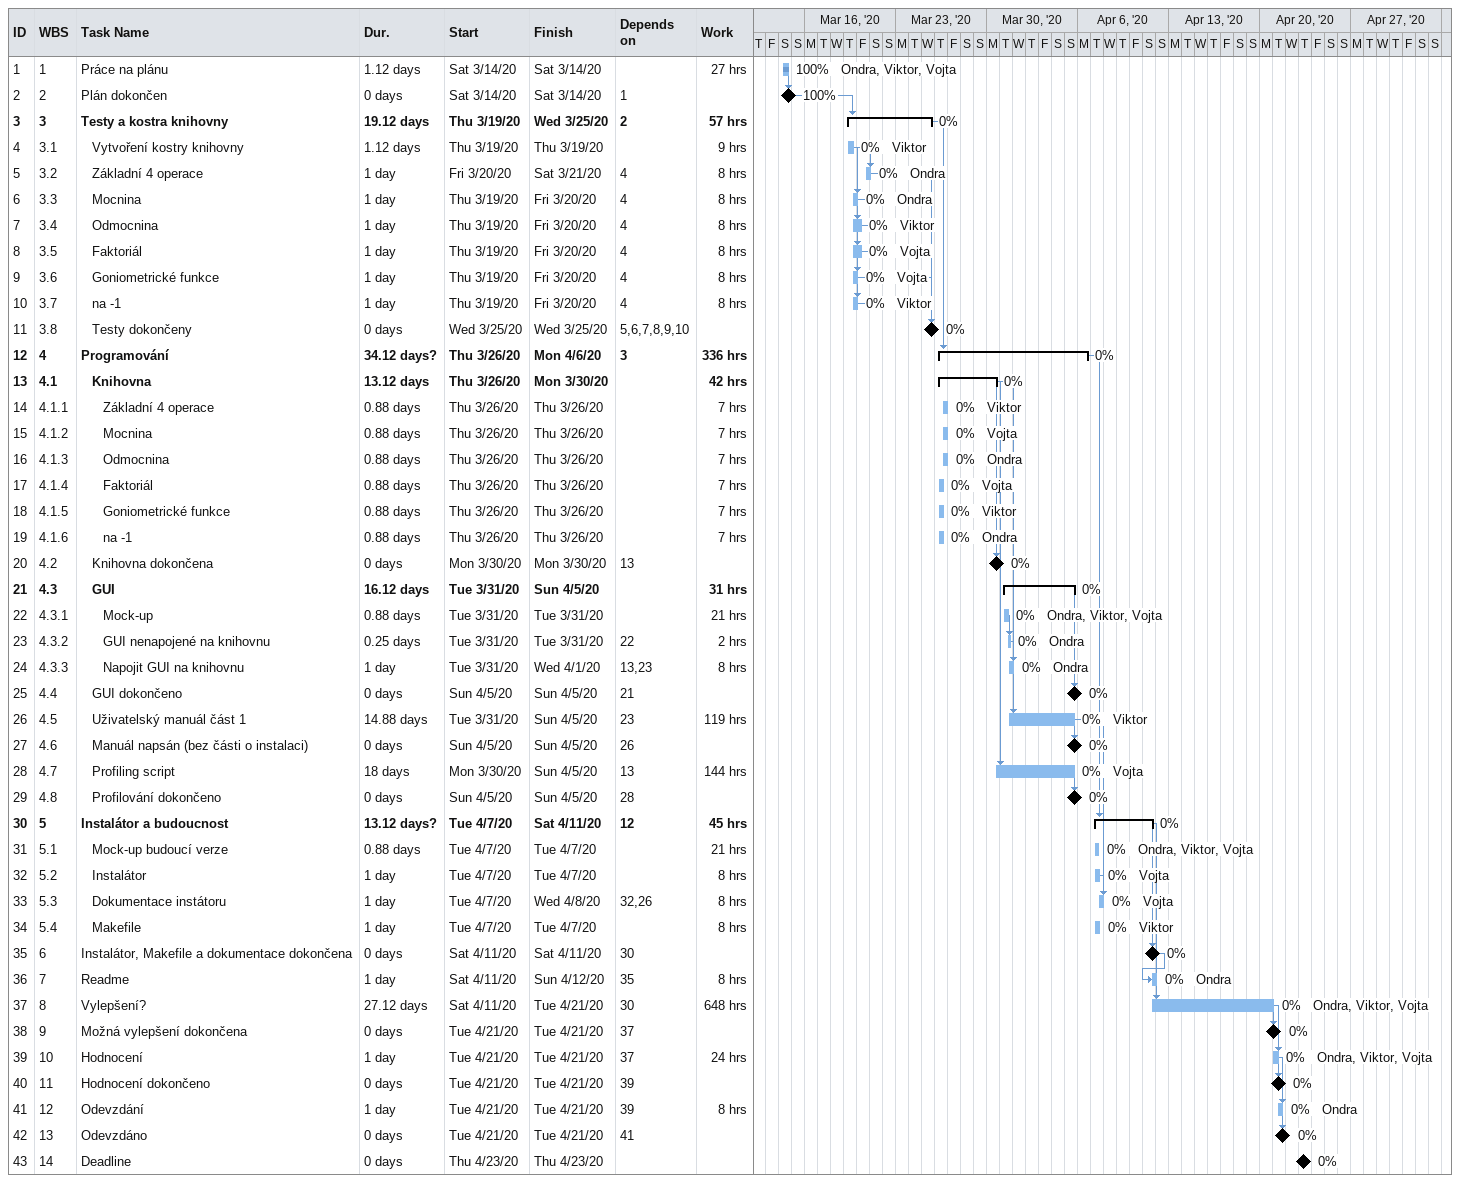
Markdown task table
| ID | WBS | Task | Duration | Start | Finish | Predecessors | Resources | % complete | Work (h) |
|---|---|---|---|---|---|---|---|---|---|
| 1 | 1 | Práce na plánu | 1.12d | 2020-03-14 | 2020-03-14 |  | Ondra, Viktor, Vojta | 100 | 27 |
| 2 | 2 | Plán dokončen | 0d | 2020-03-14 | 2020-03-14 | 1 |  | 100 |  |
| 3 | 3 | **Testy a kostra knihovny** | 19.12d | 2020-03-19 | 2020-03-25 | 2 |  | 0 | 57 |
| 4 | 3.1 | Vytvoření kostry knihovny | 1.12d | 2020-03-19 | 2020-03-19 |  | Viktor | 0 | 9 |
| 5 | 3.2 | Základní 4 operace | 1d | 2020-03-20 | 2020-03-21 | 4 | Ondra | 0 | 8 |
| 6 | 3.3 | Mocnina | 1d | 2020-03-19 | 2020-03-20 | 4 | Ondra | 0 | 8 |
| 7 | 3.4 | Odmocnina | 1d | 2020-03-19 | 2020-03-20 | 4 | Viktor | 0 | 8 |
| 8 | 3.5 | Faktoriál | 1d | 2020-03-19 | 2020-03-20 | 4 | Vojta | 0 | 8 |
| 9 | 3.6 | Goniometrické funkce | 1d | 2020-03-19 | 2020-03-20 | 4 | Vojta | 0 | 8 |
| 10 | 3.7 | na -1 | 1d | 2020-03-19 | 2020-03-20 | 4 | Viktor | 0 | 8 |
| 11 | 3.8 | Testy dokončeny | 0d | 2020-03-25 | 2020-03-25 | 5, 6, 7, 8, 9, 10 |  | 0 |  |
| 12 | 4 | **Programování** | 34.12d? | 2020-03-26 | 2020-04-06 | 3 |  | 0 | 336 |
| 13 | 4.1 | **Knihovna** | 13.12d | 2020-03-26 | 2020-03-30 |  |  | 0 | 42 |
| 14 | 4.1.1 | Základní 4 operace | 0.88d | 2020-03-26 | 2020-03-26 |  | Viktor | 0 | 7 |
| 15 | 4.1.2 | Mocnina | 0.88d | 2020-03-26 | 2020-03-26 |  | Vojta | 0 | 7 |
| 16 | 4.1.3 | Odmocnina | 0.88d | 2020-03-26 | 2020-03-26 |  | Ondra | 0 | 7 |
| 17 | 4.1.4 | Faktoriál | 0.88d | 2020-03-26 | 2020-03-26 |  | Vojta | 0 | 7 |
| 18 | 4.1.5 | Goniometrické funkce | 0.88d | 2020-03-26 | 2020-03-26 |  | Viktor | 0 | 7 |
| 19 | 4.1.6 | na -1 | 0.88d | 2020-03-26 | 2020-03-26 |  | Ondra | 0 | 7 |
| 20 | 4.2 | Knihovna dokončena | 0d | 2020-03-30 | 2020-03-30 | 13 |  | 0 |  |
| 21 | 4.3 | **GUI** | 16.12d | 2020-03-31 | 2020-04-05 |  |  | 0 | 31 |
| 22 | 4.3.1 | Mock-up | 0.88d | 2020-03-31 | 2020-03-31 |  | Ondra, Viktor, Vojta | 0 | 21 |
| 23 | 4.3.2 | GUI nenapojené na knihovnu | 0.25d | 2020-03-31 | 2020-03-31 | 22 | Ondra | 0 | 2 |
| 24 | 4.3.3 | Napojit GUI na knihovnu | 1d | 2020-03-31 | 2020-04-01 | 13, 23 | Ondra | 0 | 8 |
| 25 | 4.4 | GUI dokončeno | 0d | 2020-04-05 | 2020-04-05 | 21 |  | 0 |  |
| 26 | 4.5 | Uživatelský manuál část 1 | 14.88d | 2020-03-31 | 2020-04-05 | 23 | Viktor | 0 | 119 |
| 27 | 4.6 | Manuál napsán (bez části o instalaci) | 0d | 2020-04-05 | 2020-04-05 | 26 |  | 0 |  |
| 28 | 4.7 | Profiling script | 18d | 2020-03-30 | 2020-04-05 | 13 | Vojta | 0 | 144 |
| 29 | 4.8 | Profilování dokončeno | 0d | 2020-04-05 | 2020-04-05 | 28 |  | 0 |  |
| 30 | 5 | **Instalátor a budoucnost** | 13.12d? | 2020-04-07 | 2020-04-11 | 12 |  | 0 | 45 |
| 31 | 5.1 | Mock-up budoucí verze | 0.88d | 2020-04-07 | 2020-04-07 |  | Ondra, Viktor, Vojta | 0 | 21 |
| 32 | 5.2 | Instalátor | 1d | 2020-04-07 | 2020-04-07 |  | Vojta | 0 | 8 |
| 33 | 5.3 | Dokumentace instátoru | 1d | 2020-04-07 | 2020-04-08 | 32, 26 | Vojta | 0 | 8 |
| 34 | 5.4 | Makefile | 1d | 2020-04-07 | 2020-04-07 |  | Viktor | 0 | 8 |
| 35 | 6 | Instalátor, Makefile a dokumentace dokončena | 0d | 2020-04-11 | 2020-04-11 | 30 |  | 0 |  |
| 36 | 7 | Readme | 1d | 2020-04-11 | 2020-04-12 | 35 | Ondra | 0 | 8 |
| 37 | 8 | Vylepšení? | 27.12d | 2020-04-11 | 2020-04-21 | 30 | Ondra, Viktor, Vojta | 0 | 648 |
| 38 | 9 | Možná vylepšení dokončena | 0d | 2020-04-21 | 2020-04-21 | 37 |  | 0 |  |
| 39 | 10 | Hodnocení | 1d | 2020-04-21 | 2020-04-21 | 37 | Ondra, Viktor, Vojta | 0 | 24 |
| 40 | 11 | Hodnocení dokončeno | 0d | 2020-04-21 | 2020-04-21 | 39 |  | 0 |  |
| 41 | 12 | Odevzdání | 1d | 2020-04-21 | 2020-04-21 | 39 | Ondra | 0 | 8 |
| 42 | 13 | Odevzdáno | 0d | 2020-04-21 | 2020-04-21 | 41 |  | 0 |  |
| 43 | 14 | Deadline | 0d | 2020-04-23 | 2020-04-23 |  |  | 0 |  |
